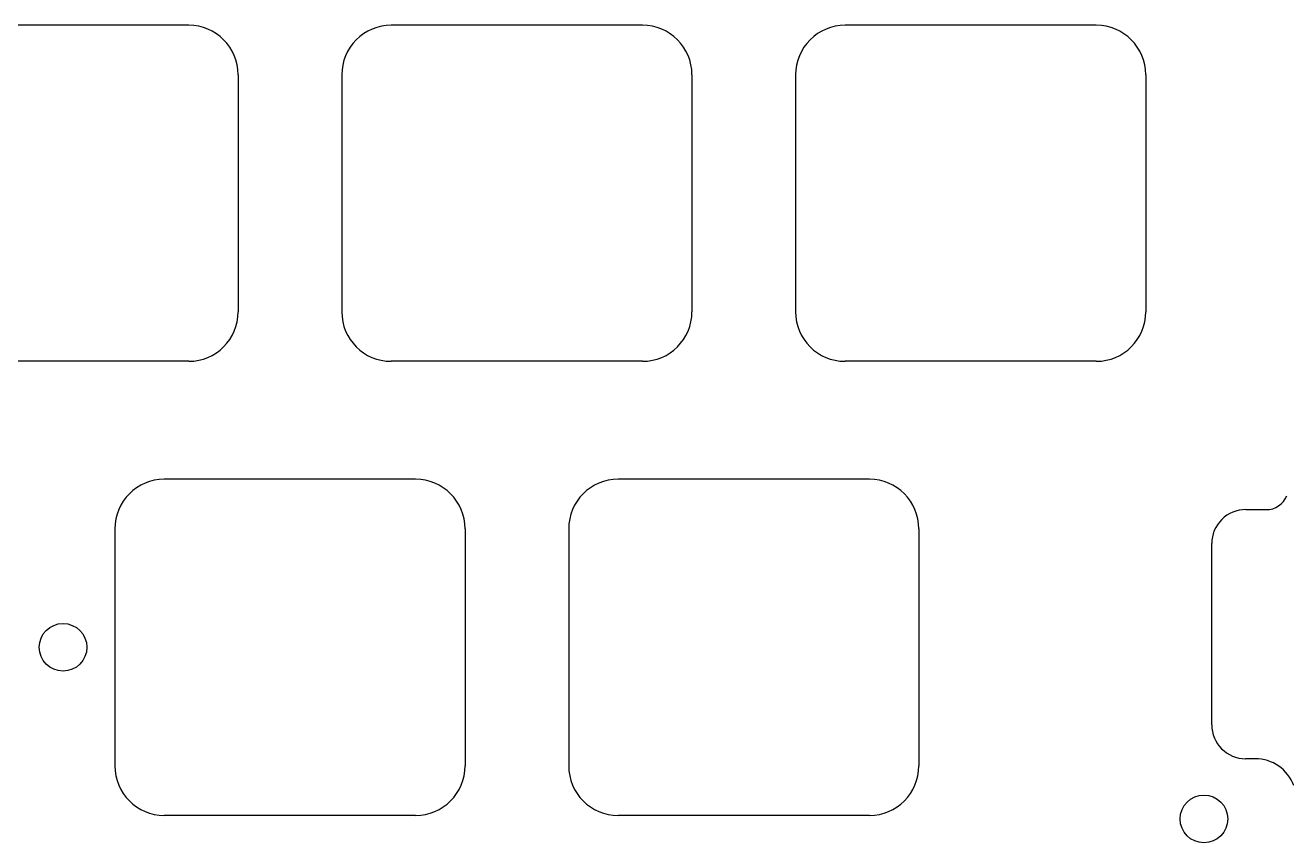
# Model space of a CAD drawing. Header units: millimetres. Extents: x -11 to 340, y -118 to 18.
# Drawn here: x 184.2 to 237.1, y -89.2 to -54.9 of the extents above; entities that cross this region are included whole.
import ezdxf

# ---------------------------------------------------------------- set-up
doc = ezdxf.new("R2010")
doc.units = ezdxf.units.MM
doc.header["$MEASUREMENT"] = 0
doc.layers.add('BLACK', color=7, linetype='CONTINUOUS')

msp = doc.modelspace()

# ---------------------------------------------------------------- linework, layer by layer
at = {"layer": 'BLACK', "linetype": 'Continuous'}
for p, q in [((191.0125, -54.8625), (180.462501, -54.8625)), ((199.512501, -54.862502), (199.512501, -54.8625)), ((210.0625, -54.8625), (199.512501, -54.8625)), ((218.562501, -54.862502), (218.562501, -54.8625)), ((229.1125, -54.8625), (218.562501, -54.8625)), ((193.087501, -56.9375), (193.087501, -66.8875)), ((197.437501, -56.9375), (197.437501, -66.8875)), ((212.137501, -56.9375), (212.137501, -66.8875)), ((216.487501, -56.9375), (216.487501, -66.8875)), ((231.187501, -56.9375), (231.187501, -66.8875)), ((191.012501, -68.9625), (180.4625, -68.9625)), ((191.012501, -68.962501), (191.012501, -68.9625)), ((210.062501, -68.9625), (199.5125, -68.9625)), ((210.062501, -68.962501), (210.062501, -68.9625)), ((229.112501, -68.9625), (218.5625, -68.9625)), ((229.112501, -68.962501), (229.112501, -68.9625)), ((200.5375, -73.9125), (189.9875, -73.9125)), ((219.5875, -73.9125), (209.0375, -73.9125)), ((235.392762, -75.18706), (236.246325, -75.18706)), ((236.246325, -75.187048), (236.246325, -75.18706)), ((187.9125, -75.9875), (187.9125, -85.9375)), ((202.6125, -75.9875), (202.6125, -85.9375)), ((202.612502, -75.9875), (202.6125, -75.9875)), ((206.9625, -75.9875), (206.9625, -85.9375)), ((221.6625, -75.9875), (221.6625, -85.9375)), ((221.662502, -75.9875), (221.6625, -75.9875)), ((233.955735, -84.21294), (233.955735, -76.6122)), ((235.784825, -85.63794), (235.380725, -85.63794)), ((200.5375, -88.0125), (189.9875, -88.0125)), ((219.5875, -88.0125), (209.0375, -88.0125))]:
    msp.add_line(p, q, dxfattribs=at)
at = {"layer": 'BLACK'}
for centre in [(185.7375, -80.9625), (233.63125, -88.1625)]:
    msp.add_circle(centre, 1, dxfattribs=at)
for centre, radius, start, end in [((191.0125, -56.9375), 2.075, 0, 90), ((199.5125, -56.9375), 2.074999, 89.9999724, 180), ((210.0625, -56.9375), 2.075, 0, 90), ((218.5625, -56.9375), 2.074999, 89.9999724, 180), ((229.1125, -56.9375), 2.075, 0, 90), ((191.0125, -66.8875), 2.075001, 270.0000276, 0), ((199.5125, -66.8875), 2.075, 180, 270), ((210.0625, -66.8875), 2.075001, 270.0000276, 0), ((218.5625, -66.8875), 2.075, 180, 270), ((229.1125, -66.8875), 2.075001, 270.0000276, 0), ((189.9875, -75.9875), 2.075, 90, 180), ((200.5375, -75.9875), 2.075, 0, 90), ((209.0375, -75.9875), 2.075, 90, 180), ((219.5875, -75.9875), 2.075, 0, 90), ((236.246374, -74.258671), 0.928376, 269.9969759, 337.9778284), ((235.380817, -76.612092), 1.425082, 89.5197427, 180.0043422), ((235.380736, -84.212939), 1.425001, 180.0000402, 269.9995577), ((235.784801, -87.362848), 1.724908, 20.5454784, 89.9992028), ((189.9875, -85.9375), 2.075, 180, 270), ((200.5375, -85.9375), 2.075, 270, 0), ((209.0375, -85.9375), 2.075, 180, 270), ((219.5875, -85.9375), 2.075, 270, 0)]:
    msp.add_arc(centre, radius, start, end, dxfattribs=at)

doc.saveas('drawing.dxf')
